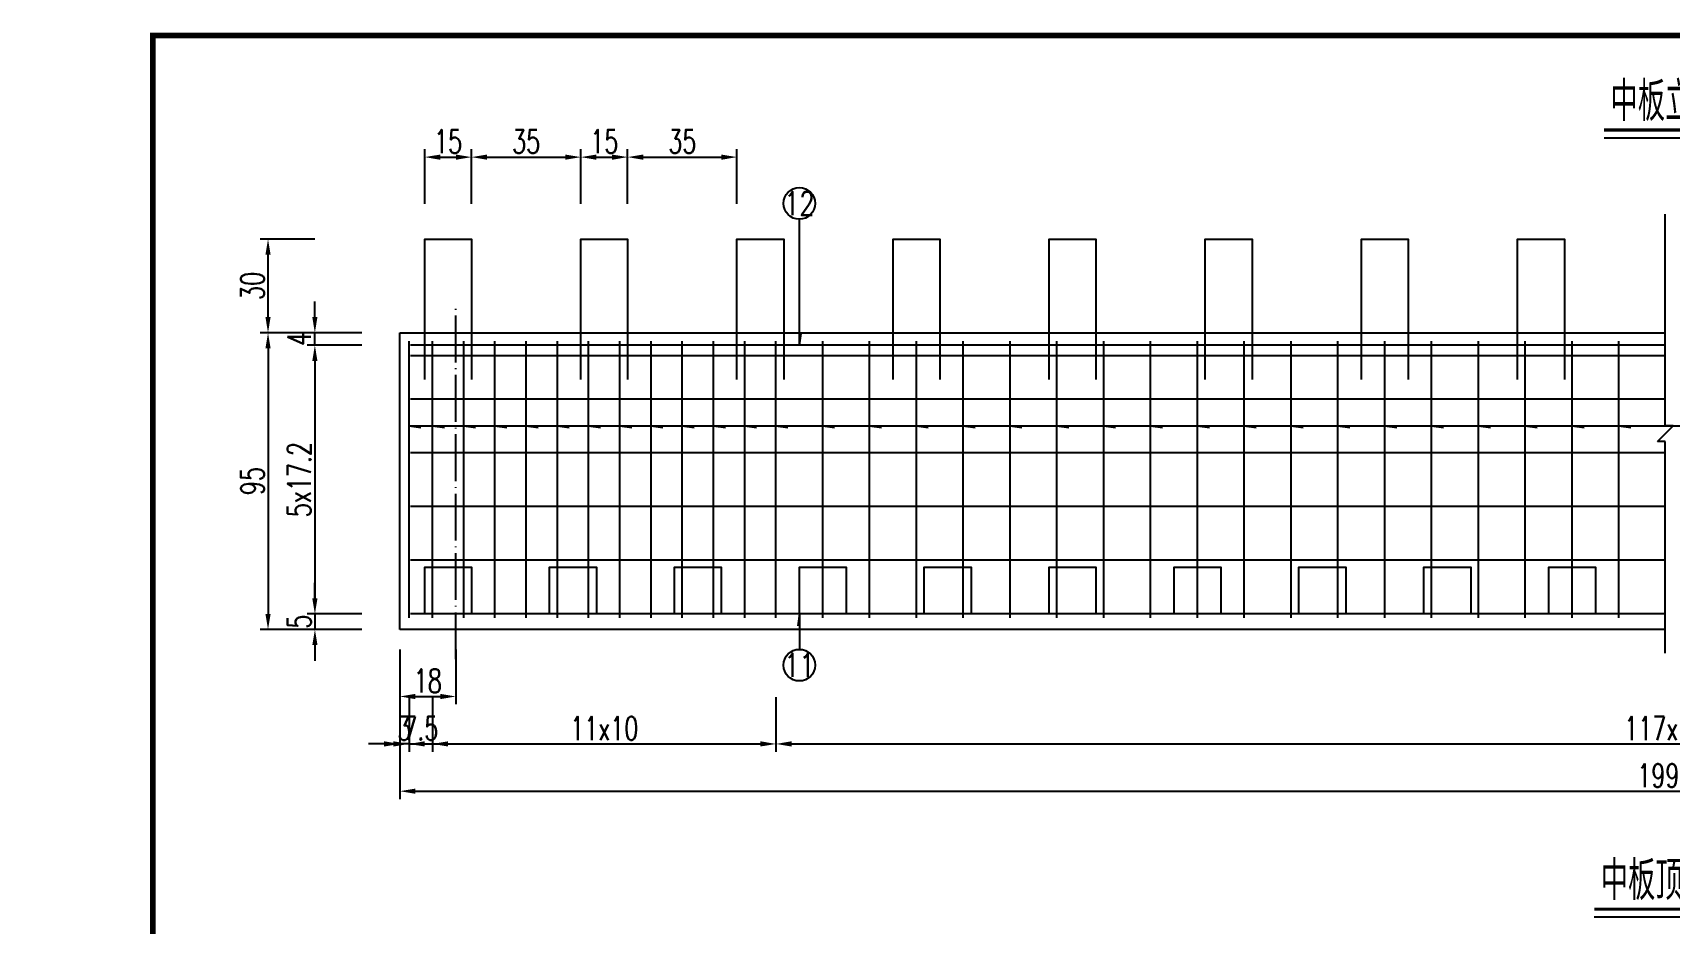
# Model space of a CAD drawing. Header units: millimetres. Extents: x -51 to 12129, y -1309 to -715.
# Drawn here: x 5424.4 to 5634, y -1135.3 to -1021.3 of the extents above; entities that cross this region are included whole.
import ezdxf
from ezdxf.enums import TextEntityAlignment as Align

# ---------------------------------------------------------------- set-up
doc = ezdxf.new("R2010")
doc.units = ezdxf.units.MM
doc.header["$LTSCALE"] = 0.25
doc.linetypes.add('ACAD_ISO04W100', pattern=[30, 24, -3, 0, -3])
for name, color, linetype in [('中心线', 3, 'ACAD_ISO04W100'), ('文字', 7, 'Continuous'), ('标注', 4, 'Continuous'), ('次轮廓线', 7, 'Continuous'), ('钢筋', 6, 'Continuous')]:
    doc.layers.add(name, color=color, linetype=linetype)
doc.styles.get("Standard").update_dxf_attribs({"font": 'simplex1.shx', "width": 0.7, "bigfont": 'hztxt.shx'})
doc.dimstyles.new('比例1：10', dxfattribs={"dimtxt": 3, "dimasz": 2, "dimexe": 1, "dimexo": 2, "dimgap": 0.5, "dimtad": 1, "dimzin": 13, "dimdsep": 46, "dimtxsty": 'Standard', "dimcen": -0.09, "dimclrd": 256, "dimclre": 256, "dimclrt": 7, "dimaunit": 1, "dimadec": 0, "dimazin": 0, "dimtfac": 0.0005, "dimtix": 1, "dimtmove": 2, "dimatfit": 0, "dimldrblk": 'DIM', "dimfxl": 0, "dimtolj": 1, "dimtzin": 13, "dimarcsym": 0})
doc.dimstyles.new('比例：1：25', dxfattribs={"dimscale": 0, "dimtxt": 3, "dimasz": 2, "dimexe": 1, "dimexo": 1, "dimgap": 0.5, "dimtad": 1, "dimdec": 1, "dimlfac": 2.5, "dimzin": 9, "dimdsep": 46, "dimtxsty": 'Standard', "dimcen": 0.5, "dimclrd": 256, "dimclre": 256, "dimclrt": 256, "dimadec": 1, "dimazin": 2, "dimtfac": 1, "dimtdec": 1, "dimtix": 1, "dimtmove": 2, "dimatfit": 3, "dimfxl": 0, "dimtolj": 1, "dimtzin": 0, "dimlwd": -1, "dimlwe": -1, "dimarcsym": 0})

# ---------------------------------------------------------------- blocks, each defined once
blk = doc.blocks.new('*D1362')
at = {"layer": 'Defpoints', "color": 0}
for p in [(5471.38, -1059.72), (5454.51, -1097.72), (5471.38, -1097.72)]:
    blk.add_point(p, dxfattribs=at)
at = {"layer": '标注'}
for p, q in [((5460.51, -1059.72), (5453.51, -1059.72)), ((5454.51, -1061.72), (5454.51, -1095.72)), ((5460.51, -1097.72), (5453.51, -1097.72))]:
    blk.add_line(p, q, dxfattribs=at)
for points in [[(5454.18, -1061.72), (5454.84, -1061.72), (5454.51, -1059.72)], [(5454.18, -1095.72), (5454.84, -1095.72), (5454.51, -1097.72)]]:
    blk.add_solid(points, dxfattribs=at)
at = {"layer": '标注', "insert": (5452.51, -1078.72), "char_height": 3, "attachment_point": 5, "rotation": 90}
blk.add_mtext('\\A1;95', dxfattribs=at)
blk = doc.blocks.new('*D1363')
at = {"layer": 'Defpoints', "color": 0}
for p in [(5460.51, -1059.72), (5472.78, -1059.72), (5472.78, -1061.32)]:
    blk.add_point(p, dxfattribs=at)
at = {"layer": '标注'}
for p, q in [((5460.51, -1057.72), (5460.51, -1055.72)), ((5466.51, -1059.72), (5459.51, -1059.72)), ((5460.51, -1061.32), (5460.51, -1059.72)), ((5466.51, -1061.32), (5459.51, -1061.32)), ((5460.51, -1063.32), (5460.51, -1065.32))]:
    blk.add_line(p, q, dxfattribs=at)
for points in [[(5460.18, -1057.72), (5460.84, -1057.72), (5460.51, -1059.72)], [(5460.18, -1063.32), (5460.84, -1063.32), (5460.51, -1061.32)]]:
    blk.add_solid(points, dxfattribs=at)
at = {"layer": '标注', "insert": (5458.51, -1060.52), "char_height": 3, "attachment_point": 5, "rotation": 90}
blk.add_mtext('\\A1;4', dxfattribs=at)
blk = doc.blocks.new('*D1364')
at = {"layer": 'Defpoints', "color": 0}
for p in [(5454.51, -1047.72), (5474.58, -1047.72), (5471.38, -1059.72)]:
    blk.add_point(p, dxfattribs=at)
at = {"layer": '标注'}
for p, q in [((5460.51, -1047.72), (5453.51, -1047.72)), ((5454.51, -1057.72), (5454.51, -1049.72)), ((5460.51, -1059.72), (5453.51, -1059.72))]:
    blk.add_line(p, q, dxfattribs=at)
for points in [[(5454.18, -1049.72), (5454.84, -1049.72), (5454.51, -1047.72)], [(5454.18, -1057.72), (5454.84, -1057.72), (5454.51, -1059.72)]]:
    blk.add_solid(points, dxfattribs=at)
at = {"layer": '标注', "insert": (5452.51, -1053.72), "char_height": 3, "attachment_point": 5, "rotation": 90}
blk.add_mtext('\\A1;30', dxfattribs=at)
blk = doc.blocks.new('*D1365')
at = {"layer": 'Defpoints', "color": 0}
for p in [(5472.58, -1061.32), (5460.51, -1095.72), (5472.58, -1095.72)]:
    blk.add_point(p, dxfattribs=at)
at = {"layer": '标注'}
for p, q in [((5466.51, -1061.32), (5459.51, -1061.32)), ((5460.51, -1063.32), (5460.51, -1093.72)), ((5466.51, -1095.72), (5459.51, -1095.72))]:
    blk.add_line(p, q, dxfattribs=at)
for points in [[(5460.18, -1063.32), (5460.84, -1063.32), (5460.51, -1061.32)], [(5460.18, -1093.72), (5460.84, -1093.72), (5460.51, -1095.72)]]:
    blk.add_solid(points, dxfattribs=at)
at = {"layer": '标注', "insert": (5458.51, -1078.52), "char_height": 3, "attachment_point": 5, "rotation": 90}
blk.add_mtext('\\A1;5x17.2', dxfattribs=at)
blk = doc.blocks.new('*D1366')
at = {"layer": 'Defpoints', "color": 0}
for p in [(5472.78, -1095.72), (5460.52, -1097.72), (5472.78, -1097.72)]:
    blk.add_point(p, dxfattribs=at)
at = {"layer": '标注'}
for p, q in [((5460.52, -1093.72), (5460.52, -1091.72)), ((5466.52, -1095.72), (5459.52, -1095.72)), ((5460.52, -1095.72), (5460.52, -1097.72)), ((5466.52, -1097.72), (5459.52, -1097.72)), ((5460.52, -1099.72), (5460.52, -1101.72))]:
    blk.add_line(p, q, dxfattribs=at)
for points in [[(5460.18, -1093.72), (5460.85, -1093.72), (5460.52, -1095.72)], [(5460.18, -1099.72), (5460.85, -1099.72), (5460.52, -1097.72)]]:
    blk.add_solid(points, dxfattribs=at)
at = {"layer": '标注', "insert": (5458.52, -1096.72), "char_height": 3, "attachment_point": 5, "rotation": 90}
blk.add_mtext('\\A1;5', dxfattribs=at)
blk = doc.blocks.new('*D1367')
at = {"layer": 'Defpoints', "color": 0}
for p in [(5471.38, -1097.72), (5478.58, -1097.72), (5478.58, -1106.29)]:
    blk.add_point(p, dxfattribs=at)
at = {"layer": '标注'}
for p, q in [((5471.38, -1100.29), (5471.38, -1107.29)), ((5478.58, -1100.29), (5478.58, -1107.29)), ((5473.38, -1106.29), (5476.58, -1106.29))]:
    blk.add_line(p, q, dxfattribs=at)
for points in [[(5473.38, -1105.96), (5473.38, -1106.63), (5471.38, -1106.29)], [(5476.58, -1105.96), (5476.58, -1106.63), (5478.58, -1106.29)]]:
    blk.add_solid(points, dxfattribs=at)
at = {"layer": '标注', "insert": (5474.98, -1104.29), "char_height": 3, "attachment_point": 5}
blk.add_mtext('\\A1;18', dxfattribs=at)
blk = doc.blocks.new('*D1368')
at = {"layer": 'Defpoints', "color": 0}
for p in [(5471.38, -1096.23), (5472.58, -1096.23), (5471.38, -1112.37)]:
    blk.add_point(p, dxfattribs=at)
at = {"layer": '标注'}
for p, q in [((5471.38, -1106.37), (5471.38, -1113.37)), ((5472.58, -1106.37), (5472.58, -1113.37)), ((5469.38, -1112.37), (5467.38, -1112.37)), ((5472.58, -1112.37), (5471.38, -1112.37)), ((5474.58, -1112.37), (5476.58, -1112.37))]:
    blk.add_line(p, q, dxfattribs=at)
for points in [[(5469.38, -1112.03), (5469.38, -1112.7), (5471.38, -1112.37)], [(5474.58, -1112.03), (5474.58, -1112.7), (5472.58, -1112.37)]]:
    blk.add_solid(points, dxfattribs=at)
at = {"layer": '标注', "insert": (5471.98, -1110.37), "char_height": 3, "attachment_point": 5}
blk.add_mtext('\\A1;3', dxfattribs=at)
blk = doc.blocks.new('*D1369')
at = {"layer": 'Defpoints', "color": 0}
for p in [(5475.58, -1092.52), (5472.58, -1095.72), (5475.58, -1112.37)]:
    blk.add_point(p, dxfattribs=at)
at = {"layer": '标注'}
for p, q in [((5472.58, -1106.37), (5472.58, -1113.37)), ((5475.58, -1106.37), (5475.58, -1113.37)), ((5470.58, -1112.37), (5468.58, -1112.37)), ((5472.58, -1112.37), (5475.58, -1112.37)), ((5477.58, -1112.37), (5479.58, -1112.37))]:
    blk.add_line(p, q, dxfattribs=at)
for points in [[(5470.58, -1112.03), (5470.58, -1112.7), (5472.58, -1112.37)], [(5477.58, -1112.03), (5477.58, -1112.7), (5475.58, -1112.37)]]:
    blk.add_solid(points, dxfattribs=at)
at = {"layer": '标注', "insert": (5474.08, -1110.37), "char_height": 3, "attachment_point": 5}
blk.add_mtext('\\A1;7.5', dxfattribs=at)
blk = doc.blocks.new('*D1370')
at = {"layer": 'Defpoints', "color": 0}
for p in [(5475.58, -1095.72), (5519.58, -1095.72), (5519.58, -1112.37)]:
    blk.add_point(p, dxfattribs=at)
at = {"layer": '标注'}
for p, q in [((5475.58, -1106.37), (5475.58, -1113.37)), ((5519.58, -1106.37), (5519.58, -1113.37)), ((5477.58, -1112.37), (5517.58, -1112.37))]:
    blk.add_line(p, q, dxfattribs=at)
for points in [[(5477.58, -1112.03), (5477.58, -1112.7), (5475.58, -1112.37)], [(5517.58, -1112.03), (5517.58, -1112.7), (5519.58, -1112.37)]]:
    blk.add_solid(points, dxfattribs=at)
at = {"layer": '标注', "insert": (5497.58, -1110.37), "char_height": 3, "attachment_point": 5}
blk.add_mtext('\\A1;11x10', dxfattribs=at)
blk = doc.blocks.new('*D1374')
at = {"layer": 'Defpoints', "color": 0}
for p in [(5519.58, -1095.72), (5747.44, -1095.72), (5747.44, -1112.37)]:
    blk.add_point(p, dxfattribs=at)
at = {"layer": '标注'}
for p, q in [((5519.58, -1106.37), (5519.58, -1113.37)), ((5747.44, -1106.37), (5747.44, -1113.37)), ((5521.58, -1112.37), (5745.44, -1112.37))]:
    blk.add_line(p, q, dxfattribs=at)
for points in [[(5521.58, -1112.03), (5521.58, -1112.7), (5519.58, -1112.37)], [(5745.44, -1112.03), (5745.44, -1112.7), (5747.44, -1112.37)]]:
    blk.add_solid(points, dxfattribs=at)
at = {"layer": '标注', "insert": (5633.51, -1110.37), "char_height": 3, "attachment_point": 5}
blk.add_mtext('\\A1;117x15', dxfattribs=at)
blk = doc.blocks.new('*D1375')
at = {"layer": 'Defpoints', "color": 0}
for p in [(5471.38, -1097.72), (5795.64, -1097.72), (5795.64, -1118.42)]:
    blk.add_point(p, dxfattribs=at)
at = {"layer": '标注'}
for p, q in [((5471.38, -1112.42), (5471.38, -1119.42)), ((5795.64, -1112.42), (5795.64, -1119.42)), ((5473.38, -1118.42), (5793.64, -1118.42))]:
    blk.add_line(p, q, dxfattribs=at)
for points in [[(5473.38, -1118.09), (5473.38, -1118.75), (5471.38, -1118.42)], [(5793.64, -1118.09), (5793.64, -1118.75), (5795.64, -1118.42)]]:
    blk.add_solid(points, dxfattribs=at)
at = {"layer": '标注', "insert": (5633.51, -1116.42), "char_height": 3, "attachment_point": 5}
blk.add_mtext('\\A1;1996', dxfattribs=at)
blk = doc.blocks.new('*D1376')
at = {"layer": 'Defpoints', "color": 0}
for p in [(5480.58, -1037.23), (5474.58, -1047.72), (5480.58, -1047.72)]:
    blk.add_point(p, dxfattribs=at)
at = {"layer": '标注'}
for p, q in [((5474.58, -1043.23), (5474.58, -1036.23)), ((5476.58, -1037.23), (5478.58, -1037.23)), ((5480.58, -1043.23), (5480.58, -1036.23))]:
    blk.add_line(p, q, dxfattribs=at)
for points in [[(5476.58, -1036.9), (5476.58, -1037.57), (5474.58, -1037.23)], [(5478.58, -1036.9), (5478.58, -1037.57), (5480.58, -1037.23)]]:
    blk.add_solid(points, dxfattribs=at)
at = {"layer": '标注', "insert": (5477.58, -1035.23), "char_height": 3, "attachment_point": 5}
blk.add_mtext('\\A1;15', dxfattribs=at)
blk = doc.blocks.new('*D1377')
at = {"layer": 'Defpoints', "color": 0}
for p in [(5494.58, -1037.23), (5480.58, -1047.72), (5494.58, -1047.72)]:
    blk.add_point(p, dxfattribs=at)
at = {"layer": '标注'}
for p, q in [((5480.58, -1043.23), (5480.58, -1036.23)), ((5482.58, -1037.23), (5492.58, -1037.23)), ((5494.58, -1043.23), (5494.58, -1036.23))]:
    blk.add_line(p, q, dxfattribs=at)
for points in [[(5482.58, -1036.9), (5482.58, -1037.57), (5480.58, -1037.23)], [(5492.58, -1036.9), (5492.58, -1037.57), (5494.58, -1037.23)]]:
    blk.add_solid(points, dxfattribs=at)
at = {"layer": '标注', "insert": (5487.58, -1035.23), "char_height": 3, "attachment_point": 5}
blk.add_mtext('\\A1;35', dxfattribs=at)
blk = doc.blocks.new('*D1378')
at = {"layer": 'Defpoints', "color": 0}
for p in [(5500.58, -1037.23), (5494.58, -1047.72), (5500.58, -1047.72)]:
    blk.add_point(p, dxfattribs=at)
at = {"layer": '标注'}
for p, q in [((5494.58, -1043.23), (5494.58, -1036.23)), ((5496.58, -1037.23), (5498.58, -1037.23)), ((5500.58, -1043.23), (5500.58, -1036.23))]:
    blk.add_line(p, q, dxfattribs=at)
for points in [[(5496.58, -1036.9), (5496.58, -1037.57), (5494.58, -1037.23)], [(5498.58, -1036.9), (5498.58, -1037.57), (5500.58, -1037.23)]]:
    blk.add_solid(points, dxfattribs=at)
at = {"layer": '标注', "insert": (5497.58, -1035.23), "char_height": 3, "attachment_point": 5}
blk.add_mtext('\\A1;15', dxfattribs=at)
blk = doc.blocks.new('*D1379')
at = {"layer": 'Defpoints', "color": 0}
for p in [(5514.58, -1037.23), (5500.58, -1047.72), (5514.58, -1047.72)]:
    blk.add_point(p, dxfattribs=at)
at = {"layer": '标注'}
for p, q in [((5500.58, -1043.23), (5500.58, -1036.23)), ((5502.58, -1037.23), (5512.58, -1037.23)), ((5514.58, -1043.23), (5514.58, -1036.23))]:
    blk.add_line(p, q, dxfattribs=at)
for points in [[(5502.58, -1036.9), (5502.58, -1037.57), (5500.58, -1037.23)], [(5512.58, -1036.9), (5512.58, -1037.57), (5514.58, -1037.23)]]:
    blk.add_solid(points, dxfattribs=at)
at = {"layer": '标注', "insert": (5507.58, -1035.23), "char_height": 3, "attachment_point": 5}
blk.add_mtext('\\A1;35', dxfattribs=at)
blk = doc.blocks.new('*D1794')
at = {"layer": 'Defpoints', "color": 0}
for p in [(1756.54, -1110.45), (8019.91, -1110.45), (8028.04, -1115.45)]:
    blk.add_point(p, dxfattribs=at)
at = {"layer": '标注', "lineweight": -2}
for p, q in [((8019.91, -1108.45), (8019.91, -1106.45)), ((8013.91, -1110.45), (8020.91, -1110.45)), ((8019.91, -1115.45), (8019.91, -1110.45)), ((8025.91, -1115.45), (8018.91, -1115.45)), ((8019.91, -1117.45), (8019.91, -1119.45))]:
    blk.add_line(p, q, dxfattribs=at)
at = {"layer": '标注'}
for points in [[(8019.58, -1108.45), (8020.25, -1108.45), (8019.91, -1110.45)], [(8019.58, -1117.45), (8020.25, -1117.45), (8019.91, -1115.45)]]:
    blk.add_solid(points, dxfattribs=at)
at = {"layer": '标注', "color": 7, "insert": (8017.91, -1112.95), "char_height": 3, "attachment_point": 5, "rotation": 90}
blk.add_mtext('\\A1;5', dxfattribs=at)
blk = doc.blocks.new('DIM')
blk.add_lwpolyline([(-1, -0.1, 0.2, 0, 0), (0, 0, 0, 0, 0)], format="xyseb")

msp = doc.modelspace()

# ---------------------------------------------------------------- linework, layer by layer
at = {"const_width": 0.7}
msp.add_lwpolyline([(5819.75412, -1021.65472), (5439.75412, -1021.65472), (5439.75412, -1298.65472), (5819.75412, -1298.65472), (5819.75412, -1021.65472)], dxfattribs=at)
at = {"layer": '中心线'}
msp.add_line((5478.57779, -1101.52376), (5478.57777, -1055.924), dxfattribs=at)
at = {"layer": '文字'}
for p, q in [((5625.66139, -1034.76497), (5641.30706, -1034.76497)), ((5624.41413, -1134.5231), (5643.5598, -1134.5231))]:
    msp.add_line(p, q, dxfattribs=at)
at = {"layer": '文字', "const_width": 0.4}
for points in [[(5625.66139, -1033.76497), (5641.30706, -1033.76497)], [(5624.41413, -1133.5231), (5643.5598, -1133.5231)]]:
    msp.add_lwpolyline(points, dxfattribs=at)
at = {"layer": '标注'}
for p, q in [((5522.57751, -1061.32398), (5522.57755, -1045.19073)), ((5633.51031, -1071.63059), (5633.5103, -1044.52406)), ((5522.57751, -1061.32398), (5522.79115, -1059.80398)), ((5472.57778, -1071.64392), (5474.0978, -1071.85754)), ((5472.57778, -1071.64392), (5475.57778, -1071.64392)), ((5475.57778, -1071.64392), (5477.09774, -1071.85754)), ((5475.57778, -1071.64392), (5519.57754, -1071.64392)), ((5479.57773, -1071.64392), (5481.09774, -1071.85754)), ((5483.57772, -1071.64392), (5485.0977, -1071.85753)), ((5487.57767, -1071.64393), (5489.09769, -1071.85756)), ((5491.57768, -1071.64392), (5493.09766, -1071.85753)), ((5495.57763, -1071.64392), (5497.09765, -1071.85756)), ((5499.57762, -1071.64393), (5501.09762, -1071.85754)), ((5503.57757, -1071.64392), (5505.0976, -1071.85756)), ((5507.57756, -1071.6439), (5509.09759, -1071.85756)), ((5511.57756, -1071.64392), (5513.09756, -1071.85754)), ((5515.57749, -1071.64392), (5517.09752, -1071.85754)), ((5519.57749, -1071.64393), (5641.60356, -1071.64392)), ((5519.57749, -1071.64393), (5521.09749, -1071.85753)), ((5525.57749, -1071.64392), (5527.09748, -1071.85756)), ((5531.57747, -1071.64392), (5533.09743, -1071.85754)), ((5537.5774, -1071.64392), (5539.09737, -1071.85754)), ((5543.57735, -1071.6439), (5545.09736, -1071.85753)), ((5549.57732, -1071.64392), (5551.09731, -1071.85754)), ((5555.57732, -1071.64392), (5557.09731, -1071.85754)), ((5561.57727, -1071.6439), (5563.09728, -1071.85754)), ((5567.57724, -1071.64392), (5569.09723, -1071.85754)), ((5573.5772, -1071.64393), (5575.0972, -1071.85754)), ((5579.57717, -1071.64392), (5581.09716, -1071.85754)), ((5585.57712, -1071.64393), (5587.09712, -1071.85754)), ((5591.57711, -1071.64392), (5593.0971, -1071.85754)), ((5597.57706, -1071.64393), (5599.09708, -1071.85753)), ((5603.57704, -1071.64392), (5605.09702, -1071.85754)), ((5609.57701, -1071.64392), (5611.097, -1071.85756)), ((5615.57696, -1071.64392), (5617.09697, -1071.85753)), ((5621.57693, -1071.6439), (5623.09694, -1071.85754)), ((5627.57693, -1071.64392), (5629.09689, -1071.85756)), ((5632.497, -1073.65726), (5634.52364, -1071.63057)), ((5634.52364, -1071.63057), (5633.51031, -1071.63059)), ((5633.5103, -1073.65726), (5632.497, -1073.65726)), ((5633.51027, -1100.76377), (5633.5103, -1073.65726)), ((5522.57753, -1095.7238), (5522.36389, -1097.24379)), ((5522.57753, -1095.7238), (5522.57751, -1100.25711)), ((5522.57753, -1095.7238), (5522.57753, -1095.7238))]:
    msp.add_line(p, q, dxfattribs=at)
for centre in [(5522.57754, -1043.16407), (5522.57751, -1102.28378)]:
    msp.add_circle(centre, 2.02666, dxfattribs=at)
at = {"layer": '次轮廓线'}
for p, q in [((5471.37779, -1097.72378), (5471.37777, -1059.72398)), ((5471.37777, -1059.72398), (5633.51028, -1059.72398)), ((5633.51028, -1097.72378), (5471.37779, -1097.72378))]:
    msp.add_line(p, q, dxfattribs=at)
at = {"layer": '钢筋'}
for points in [[(5474.57777, -1065.72395), (5474.57778, -1047.72405), (5480.57776, -1047.72405), (5480.57776, -1065.72395)], [(5494.57767, -1065.72395), (5494.57768, -1047.72405), (5500.57765, -1047.72405), (5500.57767, -1065.72396)], [(5514.57754, -1065.72395), (5514.57758, -1047.72405), (5520.57752, -1047.72405), (5520.57755, -1065.72393)], [(5534.57748, -1065.72393), (5534.57746, -1047.72405), (5540.57743, -1047.72408), (5540.57745, -1065.72396)], [(5554.57735, -1065.72395), (5554.57735, -1047.72405), (5560.57732, -1047.72405), (5560.5773, -1065.72395)], [(5574.57727, -1065.72395), (5574.57722, -1047.72405), (5580.5772, -1047.72405), (5580.57722, -1065.72396)], [(5594.57715, -1065.72395), (5594.57715, -1047.72405), (5600.57714, -1047.72405), (5600.57712, -1065.72395)], [(5614.57707, -1065.72395), (5614.57707, -1047.72405), (5620.57702, -1047.72405), (5620.57701, -1065.72395)], [(5472.57778, -1096.23047), (5472.57775, -1060.81731)], [(5475.57778, -1096.23047), (5475.57778, -1060.81731)], [(5479.57776, -1096.23047), (5479.57773, -1060.81731)], [(5483.57773, -1096.23047), (5483.57773, -1060.81731)], [(5487.57771, -1096.23047), (5487.57769, -1060.81731)], [(5491.57767, -1096.23047), (5491.57769, -1060.81731)], [(5495.57765, -1096.23047), (5495.57764, -1060.81731)], [(5499.57762, -1096.23047), (5499.57763, -1060.81731)], [(5503.57759, -1096.23047), (5503.57759, -1060.81731)], [(5507.57757, -1096.23047), (5507.57758, -1060.81731)], [(5511.57755, -1096.23047), (5511.57756, -1060.81731)], [(5515.57752, -1096.23047), (5515.57753, -1060.81731)], [(5519.5775, -1096.23047), (5519.57753, -1060.81731)], [(5525.57747, -1096.23048), (5525.57744, -1060.81731)], [(5531.57743, -1096.23047), (5531.57743, -1060.81731)], [(5537.5774, -1096.23047), (5537.57742, -1060.81731)], [(5543.57737, -1096.23045), (5543.57737, -1060.81734)], [(5549.57734, -1096.23045), (5549.57732, -1060.81731)], [(5555.5773, -1096.23045), (5555.57729, -1060.81731)], [(5561.57727, -1096.23047), (5561.57725, -1060.81731)], [(5567.57724, -1096.23045), (5567.57724, -1060.81731)], [(5573.5772, -1096.23045), (5573.57722, -1060.81731)], [(5579.57717, -1096.23048), (5579.57717, -1060.81734)], [(5585.57712, -1096.23047), (5585.57714, -1060.81731)], [(5591.57711, -1096.23045), (5591.57709, -1060.81731)], [(5597.57709, -1096.23045), (5597.57707, -1060.81731)], [(5603.57704, -1096.23047), (5603.57703, -1060.81731)], [(5609.57702, -1096.23047), (5609.57701, -1060.81731)], [(5615.57696, -1096.23048), (5615.57698, -1060.81731)], [(5621.57694, -1096.23045), (5621.57693, -1060.81731)], [(5627.57689, -1096.23047), (5627.57691, -1060.81731)], [(5633.51028, -1061.32398), (5472.77776, -1061.32399)], [(5633.51028, -1062.66399), (5472.77777, -1062.66397)], [(5633.5103, -1068.20394), (5472.7778, -1068.20394)], [(5633.51028, -1075.08391), (5472.77778, -1075.08391)], [(5633.51027, -1081.96387), (5472.77781, -1081.96387)], [(5633.5103, -1088.84384), (5472.7778, -1088.84384)], [(5474.57776, -1095.7238), (5474.57777, -1089.72383), (5480.57774, -1089.72383), (5480.57777, -1095.7238)], [(5490.57769, -1095.7238), (5490.57767, -1089.72383), (5496.57766, -1089.72385), (5496.57767, -1095.7238)], [(5506.57761, -1095.72379), (5506.5776, -1089.72383), (5512.57756, -1089.72383), (5512.57756, -1095.7238)], [(5522.57753, -1095.7238), (5522.57751, -1089.72383), (5528.57749, -1089.72383), (5528.57748, -1095.7238)], [(5538.57746, -1095.7238), (5538.57743, -1089.72383), (5544.57738, -1089.72383), (5544.57741, -1095.72379)], [(5554.57738, -1095.72382), (5554.57738, -1089.72385), (5560.57733, -1089.72383), (5560.57733, -1095.7238)], [(5570.5773, -1095.7238), (5570.57727, -1089.72385), (5576.57725, -1089.72382), (5576.57725, -1095.72382)], [(5586.57719, -1095.72382), (5586.57722, -1089.72383), (5592.57717, -1089.72383), (5592.57717, -1095.72382)], [(5602.57712, -1095.7238), (5602.57713, -1089.72383), (5608.57709, -1089.72382), (5608.57709, -1095.7238)], [(5618.57705, -1095.72382), (5618.57705, -1089.72383), (5624.57699, -1089.72383), (5624.57699, -1095.72382)], [(5633.51027, -1095.7238), (5472.77778, -1095.7238)]]:
    msp.add_lwpolyline(points, dxfattribs=at)

# ---------------------------------------------------------------- texts
at = {"layer": '文字', "width": 0.7}
for s, p in [('中板立面', (5633.48439, -1030.09483)), ('中板顶平面', (5633.98713, -1129.85296))]:
    msp.add_text(s, height=5, dxfattribs=at).set_placement(p, align=Align.MIDDLE_CENTER)
at = {"layer": '标注', "width": 0.755858}
for s, p in [('12', (5522.57754, -1043.16407)), ('11', (5522.57751, -1102.28378))]:
    msp.add_text(s, height=3, dxfattribs=at).set_placement(p, align=Align.MIDDLE)

# ---------------------------------------------------------------- dimensions: what is measured, and where the dimension line sits
at = {"layer": '标注'}
for base, p1, p2, picture, middle in [((5480.57776, -1037.23374), (5474.57778, -1047.72405), (5480.57776, -1047.72405), '*D1376', (5477.57777, -1035.23374)), ((5494.57768, -1037.23374), (5480.57776, -1047.72405), (5494.57768, -1047.72405), '*D1377', (5487.57772, -1035.23374)), ((5500.57765, -1037.23374), (5494.57768, -1047.72405), (5500.57765, -1047.72405), '*D1378', (5497.57766, -1035.23374)), ((5514.57758, -1037.23374), (5500.57765, -1047.72405), (5514.57758, -1047.72405), '*D1379', (5507.57762, -1035.23374)), ((5475.57778, -1112.36693), (5472.57779, -1095.7238), (5475.57778, -1092.51747), '*D1369', (5474.07778, -1110.36693)), ((5471.37779, -1112.36693), (5472.57778, -1096.23047), (5471.37779, -1096.23047), '*D1368', (5471.97779, -1110.36693)), ((5478.57779, -1106.29344), (5471.37779, -1097.72378), (5478.57779, -1097.72378), '*D1367', (5474.97779, -1104.29344))]:
    dim = msp.add_linear_dim(base=base, p1=p1, p2=p2, dimstyle='比例：1：25', override={"dimscale": 1}, dxfattribs=at)
    dim.commit()
    dim.dimension.update_dxf_attribs({"geometry": picture, "text_midpoint": middle})
for base, p1, p2, picture, middle in [((5454.50968, -1047.72405), (5471.37777, -1059.72398), (5474.57778, -1047.72405), '*D1364', (5452.50968, -1053.72401)), ((5460.50968, -1059.72398), (5472.77776, -1061.32399), (5472.77776, -1059.72398), '*D1363', (5458.50968, -1060.52399)), ((5454.50968, -1097.72378), (5471.37777, -1059.72398), (5471.37779, -1097.72378), '*D1362', (5452.50968, -1078.72388)), ((5460.51693, -1097.72378), (5472.77778, -1095.7238), (5472.77778, -1097.72378), '*D1366', (5458.51693, -1096.72379))]:
    dim = msp.add_linear_dim(base=base, p1=p1, p2=p2, angle=90, dimstyle='比例：1：25', override={"dimscale": 1}, dxfattribs=at)
    dim.commit()
    dim.dimension.update_dxf_attribs({"geometry": picture, "text_midpoint": middle})
dim = msp.add_linear_dim(base=(5460.50968, -1095.7238), p1=(5472.57775, -1061.32399), p2=(5472.57775, -1095.7238), angle=90, text='5x17.2', dimstyle='比例：1：25', override={"dimscale": 1}, dxfattribs=at)
dim.commit()
dim.dimension.update_dxf_attribs({"geometry": '*D1365', "text_midpoint": (5458.50968, -1078.5239)})
for base, p1, p2, text, picture, middle in [((5519.5775, -1112.36693), (5475.57778, -1095.72368), (5519.5775, -1095.72372), '11x10', '*D1370', (5497.57764, -1110.36693)), ((5747.44314, -1112.36693), (5519.5775, -1095.7238), (5747.44314, -1095.7238), '117x15', '*D1374', (5633.51032, -1110.36693)), ((5795.64277, -1118.42028), (5471.37779, -1097.72378), (5795.64277, -1097.72378), '1996', '*D1375', (5633.51028, -1116.42028))]:
    dim = msp.add_linear_dim(base=base, p1=p1, p2=p2, text=text, dimstyle='比例：1：25', override={"dimscale": 1}, dxfattribs=at)
    dim.commit()
    dim.dimension.update_dxf_attribs({"geometry": picture, "text_midpoint": middle})
dim = msp.add_linear_dim(base=(8019.91371, -1110.44972), p1=(8028.0426, -1115.44972), p2=(1756.53529, -1110.44972), angle=90, dimstyle='比例1：10', dxfattribs=at)
dim.commit()
dim.dimension.update_dxf_attribs({"geometry": '*D1794', "text_midpoint": (8017.91371, -1112.94972)})

doc.saveas('drawing.dxf')
